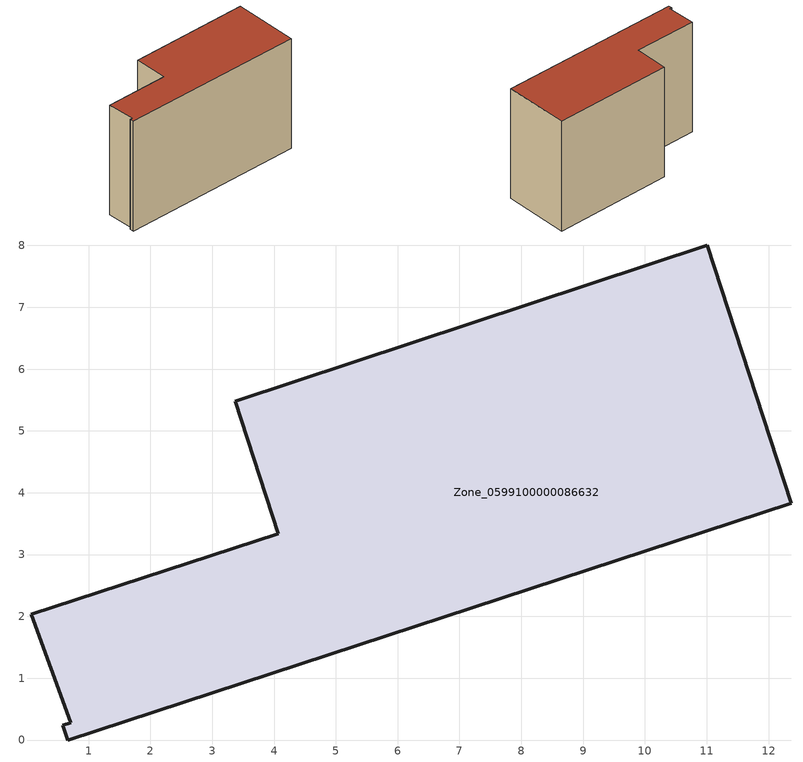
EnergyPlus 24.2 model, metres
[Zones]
Zone_0599100000086632
 floor ground (C_G): 0.71,0.28 0.07,2.03 4.07,3.34 3.37,5.48 11.01,8.01 12.37,3.83 0.66,0 0.58,0.24 z0
 wall outside (C_F): 0.66,0 12.37,3.83 11.01,8.01 3.37,5.48 4.07,3.34 0.07,2.03 0.71,0.28 0.58,0.24 0.66,0 z0:7.77
 roof outside (C_R): 0.07,2.03 0.71,0.28 0.58,0.24 0.66,0 12.37,3.83 11.01,8.01 3.37,5.48 4.07,3.34 z7.77
[BUILDING]
Pand.0599100000086632: North Axis=0; Terrain=City; Loads Convergence Tolerance Value=0.04; Temperature Convergence Tolerance Value=0.4; Solar Distribution=FullExterior; Maximum Number of Warmup Days=25; Minimum Number of Warmup Days=1
[Site:Location]
Rotterdam.The.Hague.AP_ZH_NLD Design_Conditions: Latitude=51.96; Longitude=4.45; Time Zone=1; Elevation=-4.5
[SITE:GROUNDTEMPERATURE:BUILDINGSURFACE]
18, 18, 18, 18, 18, 18, 18, 18, 18, 18, 18, 18
[MATERIAL] Thermal Absorptance=0.9; Solar Absorptance=0.7; Visible Absorptance=0.7
Name | Roughness | Thickness | Conductivity | Density | Specific Heat
G.TI.1946 | MediumSmooth | 0.15 | 1 | 540 | 1210
F.TI.1946 | Rough | 0.3 | 0.857143 | 1920 | 840
R.TI.1946 | MediumRough | 0.2 | 0.1 | 1500 | 1000
[CONSTRUCTION]
C_G: G.TI.1946
C_F: F.TI.1946
C_R: R.TI.1946
[ZONE]
Zone_0599100000086632: Type=1; Multiplier=1; Ceiling Height=Autocalculate; Volume=Autocalculate; Floor Area=autocalculate; Part of Total Floor Area=Yes
[ZONEINFILTRATION:DESIGNFLOWRATE]
Infil_Zone_0599100000086632: Zone or ZoneList or Space or SpaceList=Zone_0599100000086632; Schedule=AlwaysOn; Design Flow Rate Calculation Method=Flow/Area; Flow Rate per Floor Area=0.003; Constant Term Coefficient=1; Temperature Term Coefficient=0; Velocity Term Coefficient=0; Velocity Squared Term Coefficient=0
[HVACTEMPLATE:ZONE:IDEALLOADSAIRSYSTEM]
Zone_0599100000086632: Maximum Heating Supply Air Temperature=50; Minimum Cooling Supply Air Temperature=13; Maximum Heating Supply Air Humidity Ratio=0.0156; Minimum Cooling Supply Air Humidity Ratio=0.0077; Heating Limit=NoLimit; Cooling Limit=NoLimit; Dehumidification Control Type=ConstantSensibleHeatRatio; Cooling Sensible Heat Ratio=0.7; Dehumidification Setpoint=60; Humidification Control Type=None; Humidification Setpoint=30; Outdoor Air Method=None; Outdoor Air Flow Rate per Person=0.00944; Outdoor Air Flow Rate per Zone Floor Area=0; Outdoor Air Flow Rate per Zone=0; Demand Controlled Ventilation Type=None; Outdoor Air Economizer Type=NoEconomizer; Heat Recovery Type=None; Sensible Heat Recovery Effectiveness=0.7; Latent Heat Recovery Effectiveness=0.65
[ZONECONTROL:THERMOSTAT]
ThermostatControl_Zone_0599100000086632: Zone or ZoneList=Zone_0599100000086632; Control Type Schedule=DualSetpointControlType; Control 1=Thermostat_Zone_0599100000086632; Temperature Difference Between Cutout And Setpoint=0
[THERMOSTATSETPOINT:DUALSETPOINT]
Thermostat_Zone_0599100000086632: Heating Setpoint Temperature Schedule=HeatingSetpoint_Zone_0599100000086632; Cooling Setpoint Temperature Schedule=CoolingSetpoint_Zone_0599100000086632
[SCHEDULE:COMPACT]
HeatingSetpoint_Zone_0599100000086632: Through: 12/31, For: AllDays, Until: 24:00, 21
CoolingSetpoint_Zone_0599100000086632: Through: 12/31, For: AllDays, Until: 24:00, 24
DualSetpointControlType: Through: 12/31, For: AllDays, Until: 24:00, 4
AlwaysOn: Through: 12/31, For: AllDays, Until: 24:00, 1
